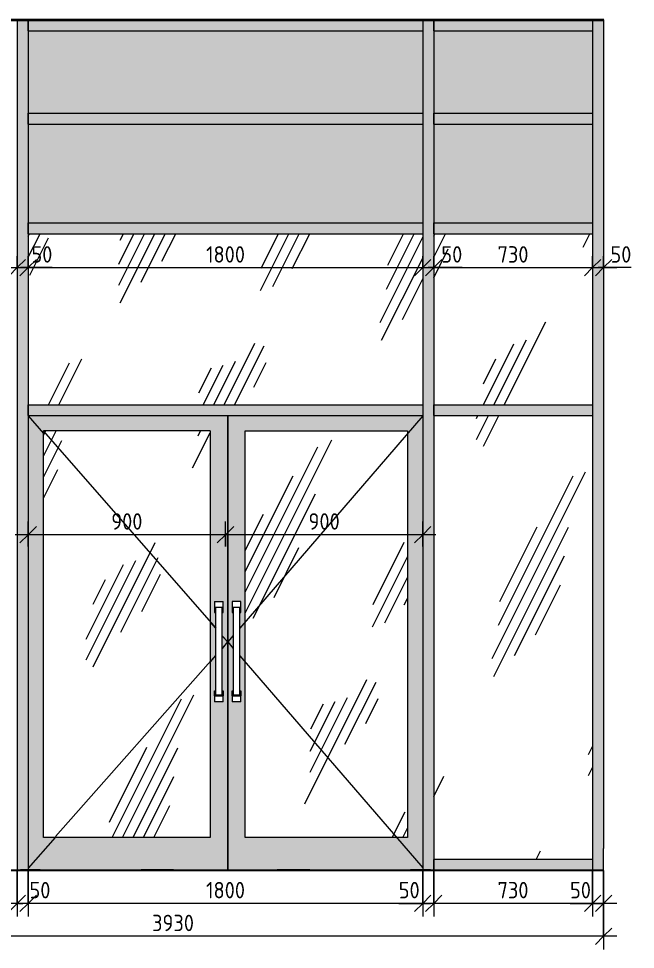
# Model space of a CAD drawing. Header units: millimetres. Extents: x -12093 to 14377, y -395 to 12857.
# Drawn here: x 4913 to 7727, y -360 to 3886 of the extents above; entities that cross this region are included whole.
import ezdxf

# ---------------------------------------------------------------- set-up
doc = ezdxf.new("R2010")
doc.units = ezdxf.units.MM
for name, color, linetype, lineweight in [('A-ANNO-DIMS', 7, 'Continuous', 9), ('A-ANNO-DIMS-50', 7, 'Continuous', 9), ('A-DETL', 7, 'Continuous', 9), ('A-DOOR-1', 7, 'Continuous', 9), ('A-FLOR', 7, 'Continuous', 9), ('A-GENM', 7, 'Continuous', 9), ('A-GLAZ-CURT', 7, 'Continuous', 9), ('A-GLAZ-CWMG', 7, 'Continuous', 9), ('A-WALL-PATT', 7, 'Continuous', 9), ('I-WALL', 7, 'Continuous', 9)]:
    doc.layers.add(name, color=color, linetype=linetype, lineweight=lineweight)
for name, color, linetype, lineweight, true_color in [('A-DOOR-GLAZ', 7, 'Continuous', 9, 0x8080ff), ('A-FLOR-1', 7, 'Continuous', 9, 0x787878), ('A-FLOR-FNSH-1', 7, 'Continuous', 25, 0x3c3c3c), ('A-FLOR-FNSH-2', 7, 'Continuous', 35, 0x3c3c3c)]:
    doc.layers.add(name, color=color, linetype=linetype, lineweight=lineweight, true_color=true_color)
doc.styles.add('ISOCPEUR', font='isocpeur.ttf', dxfattribs={"width": 0.9, "height": 75})
doc.dimstyles.new('ISO-1_5', dxfattribs={"dimscale": 304.8, "dimtxt": 74.698588, "dimasz": 0.246063, "dimexe": 0.19685, "dimexo": 0, "dimgap": 0, "dimtad": 1, "dimdec": 0, "dimrnd": 10, "dimzin": 0, "dimdsep": 46, "dimtxsty": 'ISOCPEUR', "dimblk1": 'OBLIQUE', "dimblk2": 'OBLIQUE', "dimsah": 1, "dimcen": 0.09, "dimdle": 0.19685, "dimazin": 0, "dimtfac": 1, "dimtdec": 4, "dimtix": 1, "dimtmove": 0, "dimatfit": 3, "dimfxl": 1, "dimtvp": 1, "dimtolj": 1, "dimtzin": 0, "dimarcsym": 2})
doc.dimstyles.new('ISO-1_5_1', dxfattribs={"dimscale": 304.8, "dimtxt": 74.698588, "dimasz": 0.246063, "dimexe": 0.19685, "dimexo": 0, "dimgap": 0, "dimtad": 1, "dimdec": 0, "dimrnd": 10, "dimzin": 0, "dimdsep": 46, "dimtxsty": 'ISOCPEUR', "dimblk1": 'OBLIQUE', "dimblk2": 'OBLIQUE', "dimsah": 1, "dimcen": 0.09, "dimdle": 0.19685, "dimazin": 0, "dimtfac": 1, "dimtdec": 4, "dimtix": 1, "dimtmove": 1, "dimatfit": 3, "dimfxl": 1, "dimtvp": 1, "dimtolj": 1, "dimtzin": 0, "dimarcsym": 2})
pattern_1 = [(63.435, (-15626.8, 63.5), (-511.17, 1533.5), [635, -381, 635, -381, -807.81]), (63.435, (-15626.8, 63.5), (-511.17, 1533.5), [-2032, 254, -553.8]), (63.435, (-15658.5, 95.2), (-511.17, 1533.5), [508, -635, 381, -381, -934.81]), (63.435, (-15658.5, 95.2), (-511.17, 1533.5), [-1905, 444.5, -490.3]), (63.435, (-15658.5, 190.5), (-511.17, 1533.5), [381, -762, 254, -381, -1061.81]), (63.435, (-15658.5, 190.5), (-511.17, 1533.5), [-1778, 571.5, -490.3]), (63.435, (-15563.3, 95.2), (-511.17, 1533.5), [381, -762, 317.5, -12809.3]), (63.435, (-15468, 190.5), (-511.17, 1533.5), [190.5, -952.5, 127, -12999.8]), (63.435, (-15626.8, 349.2), (-511.17, 1533.5), [127, -952.5, 127, -508, -1125.31]), (63.435, (-15626.8, 349.2), (-511.17, 1533.5), [-1714.5, 317.5, -807.8]), (63.435, (-15055.3, 254), (-511.17, 1533.5), [635, -952.5, 762, -503.01]), (63.435, (-15055.3, 158.8), (-511.17, 1533.5), [889, -635, 952.5, -376.01]), (63.435, (-14991.8, 190.5), (-511.17, 1533.5), [1016, -508, 762, -553.81]), (63.435, (-14896.5, 285.8), (-511.17, 1533.5), [635, -889, 508, -807.81]), (63.435, (-14991.8, 476.2), (-511.17, 1533.5), [317.5, -1270, 381, -871.31]), (63.435, (-14801.3, 381), (-511.17, 1533.5), [254, -1270, 254, -1061.81])]

# ---------------------------------------------------------------- blocks, each defined once
blk = doc.blocks.new('Прямоугольный импост - Импост структурный с накладкой - 190мм-23800914-В-4')
at = {"layer": 'A-GLAZ-CWMG'}
blk.add_hatch(color=256, dxfattribs=at).paths.add_polyline_path([(-4505, 3830), (-3780, 3830), (-3780, 3880), (-4505, 3880), (-4505, 3840)])
for p, q in [((-4505, 3830), (-4505, 3880)), ((-3780, 3880), (-3780, 3830)), ((-4505, 3830), (-3780, 3830))]:
    blk.add_line(p, q, dxfattribs=at)
blk = doc.blocks.new('Прямоугольный импост - Импост структурный с накладкой - 190мм-31924846-В-4')
at = {"layer": 'A-GLAZ-CWMG'}
blk.add_hatch(color=256, dxfattribs=at).paths.add_polyline_path([(-3770, 0), (-3730, 0), (-3730, 2100), (-3780, 2100), (-3780, 0)])
blk.add_line((-3780, 2100), (-3780, 0), dxfattribs=at)
blk = doc.blocks.new('Прямоугольный импост - Импост структурный с накладкой - 190мм-31924841-В-4')
at = {"layer": 'A-GLAZ-CWMG'}
blk.add_hatch(color=256, dxfattribs=at).paths.add_polyline_path([(-6395, 0), (-6390, 0), (-6390, 2), (-6355, 2), (-6355, 2100), (-6405, 2100), (-6405, 0)])
for p, q in [((-6405, 2100), (-6405, 0)), ((-6355, 2100), (-6355, 2))]:
    blk.add_line(p, q, dxfattribs=at)
blk = doc.blocks.new('Системная панель - Стекло - 40мм-33226606-В-4')
at = {"layer": 'A-GLAZ-CURT'}
h = blk.add_hatch(dxfattribs=at)
h.set_pattern_fill('FP_6', color=256, style=0, pattern_type=2)
h.set_pattern_definition(pattern_1)
h.paths.add_polyline_path([(-5696.2, 2125), (-4555, 2125), (-4555, 2905), (-6355, 2905), (-6355, 2125), (-6285, 2125)])
blk = doc.blocks.new('Прямоугольный импост - Импост структурный с накладкой - 190мм-33226607-В-4')
at = {"layer": 'A-GLAZ-CWMG'}
blk.add_hatch(color=256, dxfattribs=at).paths.add_polyline_path([(-3770, 2100), (-3730, 2100), (-3730, 2930), (-3780, 2930), (-3780, 2100)])
blk.add_line((-3780, 2930), (-3780, 2100), dxfattribs=at)
blk = doc.blocks.new('Прямоугольный импост - Импост структурный с накладкой - 190мм-33226602-В-4')
at = {"layer": 'A-GLAZ-CWMG'}
blk.add_hatch(color=256, dxfattribs=at).paths.add_polyline_path([(-6405, 2100), (-6355, 2100), (-6355, 2930), (-6405, 2930), (-6405, 2115)])
for p, q in [((-6405, 2930), (-6405, 2100)), ((-6355, 2930), (-6355, 2100))]:
    blk.add_line(p, q, dxfattribs=at)
blk = doc.blocks.new('Прямоугольный импост - Импост структурный с накладкой - 190мм-31923822-В-4')
at = {"layer": 'A-GLAZ-CWMG'}
blk.add_hatch(color=256, dxfattribs=at).paths.add_polyline_path([(-5365, 2075), (-4555, 2075), (-4555, 2125), (-6355, 2125), (-6355, 2075), (-5435, 2075)])
for p, q in [((-6355, 2075), (-6355, 2125)), ((-6355, 2125), (-4555, 2125)), ((-4555, 2125), (-4555, 2075)), ((-6355, 2075), (-4555, 2075))]:
    blk.add_line(p, q, dxfattribs=at)
blk = doc.blocks.new('Дверь_Витражная_остекление_ - ДВН_CОШ в витраже В-6-31924853-В-4')
at = {"layer": 'A-DOOR-1'}
h = blk.add_hatch(color=256, dxfattribs=at)
h.paths.add_polyline_path([(-6299.8, 0), (-5839.8, 0), (-5839.8, 2), (-5445, 2), (-5445.4, 2075), (-6355, 2075), (-6355, 2), (-6299.8, 2)])
h.paths.add_polyline_path([(-6285, 150), (-6285, 2005), (-5525, 2005), (-5525, 150), (-5696.2, 150)])
h.paths.add_polyline_path([(-5504.3, 770), (-5505, 770), (-5505, 820), (-5500, 820), (-5500, 1177.5), (-5505, 1177.5), (-5505, 1227.5), (-5465, 1227.5), (-5465, 1177.5), (-5470, 1177.5), (-5470, 820), (-5465, 820), (-5465, 770), (-5502.3, 770)])
h = blk.add_hatch(color=256, dxfattribs=at)
h.paths.add_polyline_path([(-5070.2, 0), (-4610.2, 0), (-4610.2, 2), (-4555, 2), (-4555, 2075), (-5445, 2075), (-5445, 2), (-5070.2, 2)])
h.paths.add_polyline_path([(-4712.2, 150), (-5365, 150), (-5365, 2005), (-4625, 2005), (-4625, 150)])
h.paths.add_polyline_path([(-5415, 770), (-5425, 770), (-5425, 820), (-5420, 820), (-5420, 1177.5), (-5425, 1177.5), (-5425, 1227.5), (-5385, 1227.5), (-5385, 1177.5), (-5390, 1177.5), (-5390, 820), (-5385, 820), (-5385, 770), (-5410.2, 770)])
h = blk.add_hatch(dxfattribs=at)
h.set_pattern_fill('FP_6', color=256, style=0, pattern_type=2)
h.set_pattern_definition(pattern_1)
h.paths.add_polyline_path([(-5525, 150), (-5525, 2005), (-6285, 2005), (-6285, 150), (-5696.2, 150)])
h = blk.add_hatch(dxfattribs=at)
h.set_pattern_fill('FP_6', color=256, style=0, pattern_type=2)
h.set_pattern_definition(pattern_1)
h.paths.add_polyline_path([(-5365, 150), (-4625, 150), (-4625, 2005), (-5365, 2005), (-5365, 484.9)])
for p, q in [((-6355, 2073.7), (-6285, 1994.3)), ((-5445, 2075), (-5445, 2)), ((-5445, 2), (-5445, 2075)), ((-4555, 2073.4), (-5390, 1106.2)), ((-5365, 150), (-5365, 2005)), ((-5365, 2005), (-4625, 2005)), ((-4625, 2005), (-4625, 150)), ((-5505, 1227.5), (-5505, 1200)), ((-5505, 1227.5), (-5465, 1227.5)), ((-5465, 1200), (-5505, 1200)), ((-5505, 1200), (-5505, 1177.5)), ((-5500, 1200), (-5500, 800)), ((-5470, 800), (-5470, 1200)), ((-5465, 1200), (-5465, 1227.5)), ((-5465, 1177.5), (-5465, 1200)), ((-5425, 1227.5), (-5425, 1200)), ((-5385, 1227.5), (-5425, 1227.5)), ((-5385, 1200), (-5425, 1200)), ((-5425, 1200), (-5425, 1177.5)), ((-5420, 1200), (-5420, 800)), ((-5390, 800), (-5390, 1200)), ((-5385, 1200), (-5385, 1227.5)), ((-5385, 1177.5), (-5385, 1200)), ((-5505, 1177.5), (-5500, 1177.5)), ((-5470, 1177.5), (-5465, 1177.5)), ((-5425, 1177.5), (-5420, 1177.5)), ((-5390, 1177.5), (-5385, 1177.5)), ((-5525, 1133.2), (-5500, 1104.8)), ((-5470, 1070.8), (-5445, 1042.5)), ((-5420, 1071.5), (-5445, 1042.5)), ((-5445, 1042.5), (-5470, 1014.2)), ((-5445, 1042.5), (-5420, 1013.5)), ((-5500, 980.2), (-5525, 951.8)), ((-5390, 978.8), (-4555, 11.6)), ((-5505, 797.5), (-5505, 820)), ((-5505, 820), (-5500, 820)), ((-5470, 820), (-5465, 820)), ((-5465, 820), (-5465, 797.5)), ((-5425, 797.5), (-5425, 820)), ((-5425, 820), (-5420, 820)), ((-5390, 820), (-5385, 820)), ((-5385, 820), (-5385, 797.5)), ((-5505, 797.5), (-5505, 770)), ((-5505, 797.5), (-5465, 797.5)), ((-5465, 770), (-5505, 770)), ((-5470, 800), (-5500, 800)), ((-5465, 770), (-5465, 797.5)), ((-5425, 797.5), (-5425, 770)), ((-5425, 797.5), (-5385, 797.5)), ((-5385, 770), (-5425, 770)), ((-5390, 800), (-5420, 800)), ((-5385, 770), (-5385, 797.5)), ((-6232.6, 150), (-6355, 11.3)), ((-4625, 150), (-5365, 150))]:
    blk.add_line(p, q, dxfattribs=at)
at = {"layer": 'A-DOOR-GLAZ'}
for p, q in [((-5525, 2005), (-6285, 2005)), ((-6285, 150), (-6285, 2005)), ((-5525, 2005), (-5525, 150)), ((-5525, 150), (-6285, 150))]:
    blk.add_line(p, q, dxfattribs=at)
blk = doc.blocks.new('Системная панель - Стекло - 40мм-31924990-В-4')
at = {"layer": 'A-GLAZ-CURT'}
h = blk.add_hatch(dxfattribs=at)
h.set_pattern_fill('FP_6', color=256, style=0, pattern_type=2)
h.set_pattern_definition(pattern_1)
h.paths.add_polyline_path([(-3780, 50), (-3780, 2075), (-4505, 2075), (-4505, 50)])
blk = doc.blocks.new('Системная панель - Стекло - 40мм-33226609-В-4')
at = {"layer": 'A-GLAZ-CURT'}
h = blk.add_hatch(dxfattribs=at)
h.set_pattern_fill('FP_6', color=256, style=0, pattern_type=2)
h.set_pattern_definition(pattern_1)
h.paths.add_polyline_path([(-4505, 2125), (-3780, 2125), (-3780, 2905), (-4505, 2905)])
blk = doc.blocks.new('Прямоугольный импост - Импост структурный с накладкой - 190мм-31923823-В-4')
at = {"layer": 'A-GLAZ-CWMG'}
blk.add_hatch(color=256, dxfattribs=at).paths.add_polyline_path([(-4555, 3830), (-4555, 3880), (-6355, 3880), (-6355, 3830), (-4712.2, 3830)])
for p, q in [((-6355, 3830), (-6355, 3880)), ((-4555, 3880), (-4555, 3830)), ((-6355, 3830), (-4555, 3830))]:
    blk.add_line(p, q, dxfattribs=at)
blk = doc.blocks.new('Прямоугольный импост - Импост структурный с накладкой - 190мм-23800918-В-4')
at = {"layer": 'A-GLAZ-CWMG'}
blk.add_hatch(color=256, dxfattribs=at).paths.add_polyline_path([(-3780, 0), (-3780, 50), (-4505, 50), (-4505, 0)])
for p, q in [((-4505, 0), (-4505, 50)), ((-3780, 50), (-4505, 50)), ((-3780, 50), (-3780, 0))]:
    blk.add_line(p, q, dxfattribs=at)
blk = doc.blocks.new('Прямоугольный импост - Импост структурный с накладкой - 190мм-23800919-В-4')
at = {"layer": 'A-GLAZ-CWMG'}
blk.add_hatch(color=256, dxfattribs=at).paths.add_polyline_path([(-4505, 2075), (-3780, 2075), (-3780, 2125), (-4505, 2125), (-4505, 2085)])
for p, q in [((-4505, 2075), (-4505, 2125)), ((-4505, 2125), (-3780, 2125)), ((-3780, 2125), (-3780, 2075)), ((-4505, 2075), (-3780, 2075))]:
    blk.add_line(p, q, dxfattribs=at)
blk = doc.blocks.new('Прямоугольный импост - Импост структурный с накладкой - 190мм-V2-В-4')
at = {"layer": 'A-GLAZ-CWMG'}
blk.add_hatch(color=256, dxfattribs=at).paths.add_polyline_path([(-4515, 0), (-4505, 0), (-4505, 2100), (-4555, 2100), (-4555, 2), (-4520, 2), (-4520, 0)])
for p, q in [((-4555, 2100), (-4555, 2)), ((-4505, 2100), (-4505, 0))]:
    blk.add_line(p, q, dxfattribs=at)
blk = doc.blocks.new('Плинтус - Плинтус керамогранит бежевый-32865245-В-4')
at = {"layer": 'A-GENM'}
blk.add_hatch(color=256, dxfattribs=at).paths.add_polyline_path([(-3728.2, 0), (-3728.2, 100), (-3730, 100), (-3730, 0)])
for p, q in [((-3730, 100), (-3728.2, 100)), ((-3730, 0), (-3730, 100))]:
    blk.add_line(p, q, dxfattribs=at)
blk = doc.blocks.new('Системная панель - Сэндвич - 40мм-32634350-В-4')
at = {"layer": 'A-GLAZ-CURT'}
blk.add_hatch(color=256, dxfattribs=at).paths.add_polyline_path([(-4555, 3455), (-4555, 3830), (-6355, 3830), (-6355, 3455), (-4712.2, 3455)])
blk = doc.blocks.new('Системная панель - Сэндвич - 40мм-32634353-В-4')
at = {"layer": 'A-GLAZ-CURT'}
blk.add_hatch(color=256, dxfattribs=at).paths.add_polyline_path([(-3780, 3455), (-3780, 3830), (-4505, 3830), (-4505, 3455), (-4220.2, 3455)])
blk = doc.blocks.new('Прямоугольный импост - Импост структурный с накладкой - 190мм-32634297-В-4')
at = {"layer": 'A-GLAZ-CWMG'}
blk.add_hatch(color=256, dxfattribs=at).paths.add_polyline_path([(-3750, 3430), (-3730, 3430), (-3730, 3880), (-3780, 3880), (-3780, 3430), (-3770, 3430)])
blk.add_line((-3780, 3880), (-3780, 3430), dxfattribs=at)
blk = doc.blocks.new('Прямоугольный импост - Импост структурный с накладкой - 190мм-32634129-В-4')
at = {"layer": 'A-GLAZ-CWMG'}
blk.add_hatch(color=256, dxfattribs=at).paths.add_polyline_path([(-4555, 3405), (-4555, 3455), (-6355, 3455), (-6355, 3405), (-4712.2, 3405)])
for p, q in [((-6355, 3405), (-6355, 3455)), ((-6355, 3455), (-4555, 3455)), ((-4555, 3455), (-4555, 3405)), ((-6355, 3405), (-4555, 3405))]:
    blk.add_line(p, q, dxfattribs=at)
blk = doc.blocks.new('Прямоугольный импост - Импост структурный с накладкой - 190мм-22858574-В-4')
at = {"layer": 'A-GLAZ-CWMG'}
blk.add_hatch(color=256, dxfattribs=at).paths.add_polyline_path([(-3780, 3405), (-3780, 3455), (-4505, 3455), (-4505, 3405), (-4220.2, 3405)])
for p, q in [((-4505, 3405), (-4505, 3455)), ((-4505, 3455), (-3780, 3455)), ((-3780, 3455), (-3780, 3405)), ((-4505, 3405), (-3780, 3405))]:
    blk.add_line(p, q, dxfattribs=at)
blk = doc.blocks.new('Прямоугольный импост - Импост структурный с накладкой - 190мм-32634286-В-4')
at = {"layer": 'A-GLAZ-CWMG'}
blk.add_hatch(color=256, dxfattribs=at).paths.add_polyline_path([(-6980, 3430), (-6980, 3880), (-7030, 3880), (-7030, 3430), (-6990, 3430)])
for p, q in [((-7030, 3880), (-7030, 3430)), ((-6980, 3880), (-6980, 3430))]:
    blk.add_line(p, q, dxfattribs=at)
blk = doc.blocks.new('Системная панель - Стемалит желтый-33226646-В-4')
at = {"layer": 'A-GLAZ-CURT'}
blk.add_hatch(color=256, dxfattribs=at).paths.add_polyline_path([(-4555, 2955), (-4555, 3405), (-6355, 3405), (-6355, 2955), (-4712.2, 2955)])
blk = doc.blocks.new('Системная панель - Стемалит желтый-33226647-В-4')
at = {"layer": 'A-GLAZ-CURT'}
blk.add_hatch(color=256, dxfattribs=at).paths.add_polyline_path([(-4220.2, 2955), (-3780, 2955), (-3780, 3405), (-4505, 3405), (-4505, 2955)])
blk = doc.blocks.new('Прямоугольный импост - Импост структурный с накладкой - 190мм-33226615-В-4')
at = {"layer": 'A-GLAZ-CWMG'}
blk.add_hatch(color=256, dxfattribs=at).paths.add_polyline_path([(-3770, 2930), (-3730, 2930), (-3730, 3430), (-3780, 3430), (-3780, 2930)])
blk.add_line((-3780, 3430), (-3780, 2930), dxfattribs=at)
blk = doc.blocks.new('Прямоугольный импост - Импост структурный с накладкой - 190мм-33226604-В-4')
at = {"layer": 'A-GLAZ-CWMG'}
blk.add_hatch(color=256, dxfattribs=at).paths.add_polyline_path([(-6990, 2930), (-6980, 2930), (-6980, 3430), (-7030, 3430), (-7030, 2930), (-7020, 2930)])
for p, q in [((-7030, 3430), (-7030, 2930)), ((-6980, 3430), (-6980, 2930))]:
    blk.add_line(p, q, dxfattribs=at)
blk = doc.blocks.new('DIMBLOCK91-В-4')
at = {"layer": 'A-ANNO-DIMS-50'}
for p, q in [((5857.1, 1478.7), (5857.1, 1591.8)), ((6757.1, 1478.7), (6757.1, 1591.8)), ((6817.1, 1531.8), (5857.1, 1531.8)), ((5857.1, 1531.8), (5857.1, 1478.7)), ((6757.1, 1531.8), (6757.1, 1478.7))]:
    blk.add_line(p, q, dxfattribs=at)
at = {"layer": 'A-ANNO-DIMS-50', "lineweight": 20}
for p, q in [((5857.1, 1531.8), (5819.6, 1494.3)), ((5857.1, 1531.8), (5894.6, 1569.3)), ((6757.1, 1531.8), (6719.6, 1494.3)), ((6757.1, 1531.8), (6794.6, 1569.3))]:
    blk.add_line(p, q, dxfattribs=at)
at = {"layer": 'A-ANNO-DIMS-50', "color": 0, "insert": (6235.9, 1629.8), "char_height": 75, "width": 170.658, "attachment_point": 1, "line_spacing_factor": 1.149209, "style": 'ISOCPEUR'}
blk.add_mtext('900', dxfattribs=at)
blk = doc.blocks.new('_Oblique')
at = {"color": 0, "linetype": 'ByBlock', "lineweight": -2}
blk.add_line((-0.5, -0.5), (0.5, 0.5), dxfattribs=at)
blk = doc.blocks.new('DIMBLOCK92-В-4')
at = {"layer": 'A-ANNO-DIMS-50'}
for p, q in [((4957.1, 1478.7), (4957.1, 1591.8)), ((5857.1, 1478.7), (5857.1, 1591.8)), ((5857.1, 1531.8), (4897.1, 1531.8)), ((4957.1, 1531.8), (4957.1, 1478.7)), ((5857.1, 1531.8), (5857.1, 1478.7))]:
    blk.add_line(p, q, dxfattribs=at)
at = {"layer": 'A-ANNO-DIMS-50', "lineweight": 20}
for p, q in [((4957.1, 1531.8), (4919.6, 1494.3)), ((4957.1, 1531.8), (4994.6, 1569.3)), ((5857.1, 1531.8), (5819.6, 1494.3)), ((5857.1, 1531.8), (5894.6, 1569.3))]:
    blk.add_line(p, q, dxfattribs=at)
at = {"layer": 'A-ANNO-DIMS-50', "color": 0, "insert": (5335.9, 1629.8), "char_height": 75, "width": 170.658, "attachment_point": 1, "line_spacing_factor": 1.149209, "style": 'ISOCPEUR'}
blk.add_mtext('900', dxfattribs=at)
blk = doc.blocks.new('DIMBLOCK96-В-4')
at = {"layer": 'A-ANNO-DIMS-50'}
for p, q in [((4332.1, 2803.1), (4332.1, 2690.1)), ((4332.1, 2750.1), (4332.1, 2803.1)), ((4907.1, 2803.1), (4907.1, 2690.1)), ((4907.1, 2750.1), (4907.1, 2803.1)), ((4332.1, 2750.1), (4907.1, 2750.1))]:
    blk.add_line(p, q, dxfattribs=at)
at = {"layer": 'A-ANNO-DIMS-50', "lineweight": 20}
for p, q in [((4332.1, 2750.1), (4369.6, 2787.6)), ((4907.1, 2750.1), (4944.6, 2787.6)), ((4332.1, 2750.1), (4294.6, 2712.6)), ((4907.1, 2750.1), (4869.6, 2712.6))]:
    blk.add_line(p, q, dxfattribs=at)
at = {"layer": 'A-ANNO-DIMS-50', "color": 0, "insert": (4548.4, 2848), "char_height": 75, "width": 170.658, "attachment_point": 1, "line_spacing_factor": 1.149209, "style": 'ISOCPEUR'}
blk.add_mtext('580', dxfattribs=at)
blk = doc.blocks.new('DIMBLOCK97-В-4')
at = {"layer": 'A-ANNO-DIMS-50'}
for p, q in [((4907.1, 2803.1), (4907.1, 2690.1)), ((4907.1, 2750.1), (4907.1, 2803.1)), ((4957.1, 2803.1), (4957.1, 2690.1)), ((4957.1, 2750.1), (4957.1, 2803.1)), ((4907.1, 2750.1), (4957.1, 2750.1)), ((4921.9, 2750.1), (4932.1, 2750.1)), ((5066.7, 2750.1), (4921.9, 2750.1))]:
    blk.add_line(p, q, dxfattribs=at)
at = {"layer": 'A-ANNO-DIMS-50', "lineweight": 20}
for p, q in [((4907.1, 2750.1), (4944.6, 2787.6)), ((4957.1, 2750.1), (4994.6, 2787.6)), ((4907.1, 2750.1), (4869.6, 2712.6)), ((4957.1, 2750.1), (4919.6, 2712.6))]:
    blk.add_line(p, q, dxfattribs=at)
at = {"layer": 'A-ANNO-DIMS-50', "color": 0, "insert": (4971.9, 2848), "char_height": 75, "width": 113.772, "attachment_point": 1, "line_spacing_factor": 1.149209, "style": 'ISOCPEUR'}
blk.add_mtext('50', dxfattribs=at)
blk = doc.blocks.new('DIMBLOCK98-В-4')
at = {"layer": 'A-ANNO-DIMS-50'}
for p, q in [((4957.1, 2803.1), (4957.1, 2690.1)), ((4957.1, 2750.1), (4957.1, 2803.1)), ((6757.1, 2803.1), (6757.1, 2690.1)), ((6757.1, 2750.1), (6757.1, 2803.1)), ((4957.1, 2750.1), (6757.1, 2750.1))]:
    blk.add_line(p, q, dxfattribs=at)
at = {"layer": 'A-ANNO-DIMS-50', "lineweight": 20}
for p, q in [((4957.1, 2750.1), (4994.6, 2787.6)), ((6757.1, 2750.1), (6794.6, 2787.6)), ((4957.1, 2750.1), (4919.6, 2712.6)), ((6757.1, 2750.1), (6719.6, 2712.6))]:
    blk.add_line(p, q, dxfattribs=at)
at = {"layer": 'A-ANNO-DIMS-50', "color": 0, "insert": (5768.7, 2848), "char_height": 75, "width": 212.029, "attachment_point": 1, "line_spacing_factor": 1.149209, "style": 'ISOCPEUR'}
blk.add_mtext('1800', dxfattribs=at)
blk = doc.blocks.new('DIMBLOCK99-В-4')
at = {"layer": 'A-ANNO-DIMS-50'}
for p, q in [((6757.1, 2803.1), (6757.1, 2690.1)), ((6757.1, 2750.1), (6757.1, 2803.1)), ((6807.1, 2803.1), (6807.1, 2690.1)), ((6807.1, 2750.1), (6807.1, 2803.1)), ((6757.1, 2750.1), (6807.1, 2750.1)), ((6792, 2750.1), (6782.1, 2750.1)), ((6936.9, 2750.1), (6792, 2750.1))]:
    blk.add_line(p, q, dxfattribs=at)
at = {"layer": 'A-ANNO-DIMS-50', "lineweight": 20}
for p, q in [((6757.1, 2750.1), (6794.6, 2787.6)), ((6807.1, 2750.1), (6844.6, 2787.6)), ((6757.1, 2750.1), (6719.6, 2712.6)), ((6807.1, 2750.1), (6769.6, 2712.6))]:
    blk.add_line(p, q, dxfattribs=at)
at = {"layer": 'A-ANNO-DIMS-50', "color": 0, "insert": (6842, 2848), "char_height": 75, "width": 113.772, "attachment_point": 1, "line_spacing_factor": 1.149209, "style": 'ISOCPEUR'}
blk.add_mtext('50', dxfattribs=at)
blk = doc.blocks.new('DIMBLOCK100-В-4')
at = {"layer": 'A-ANNO-DIMS-50'}
for p, q in [((6807.1, 2803.1), (6807.1, 2690.1)), ((6807.1, 2750.1), (6807.1, 2803.1)), ((7532.1, 2803.1), (7532.1, 2690.1)), ((7532.1, 2750.1), (7532.1, 2803.1)), ((6807.1, 2750.1), (7532.1, 2750.1))]:
    blk.add_line(p, q, dxfattribs=at)
at = {"layer": 'A-ANNO-DIMS-50', "lineweight": 20}
for p, q in [((6807.1, 2750.1), (6844.6, 2787.6)), ((7532.1, 2750.1), (7569.6, 2787.6)), ((6807.1, 2750.1), (6769.6, 2712.6)), ((7532.1, 2750.1), (7494.6, 2712.6))]:
    blk.add_line(p, q, dxfattribs=at)
at = {"layer": 'A-ANNO-DIMS-50', "color": 0, "insert": (7098.4, 2848), "char_height": 75, "width": 170.658, "attachment_point": 1, "line_spacing_factor": 1.149209, "style": 'ISOCPEUR'}
blk.add_mtext('730', dxfattribs=at)
blk = doc.blocks.new('DIMBLOCK101-В-4')
at = {"layer": 'A-ANNO-DIMS-50'}
for p, q in [((7532.1, 2803.1), (7532.1, 2690.1)), ((7532.1, 2750.1), (7532.1, 2803.1)), ((7582.1, 2803.1), (7582.1, 2690.1)), ((7582.1, 2750.1), (7582.1, 2803.1)), ((7532.1, 2750.1), (7642.1, 2750.1)), ((7563.4, 2750.1), (7557.1, 2750.1)), ((7708.2, 2750.1), (7563.4, 2750.1))]:
    blk.add_line(p, q, dxfattribs=at)
at = {"layer": 'A-ANNO-DIMS-50', "lineweight": 20}
for p, q in [((7532.1, 2750.1), (7569.6, 2787.6)), ((7582.1, 2750.1), (7619.6, 2787.6)), ((7532.1, 2750.1), (7494.6, 2712.6)), ((7582.1, 2750.1), (7544.6, 2712.6))]:
    blk.add_line(p, q, dxfattribs=at)
at = {"layer": 'A-ANNO-DIMS-50', "color": 0, "insert": (7613.4, 2848), "char_height": 75, "width": 113.772, "attachment_point": 1, "line_spacing_factor": 1.149209, "style": 'ISOCPEUR'}
blk.add_mtext('50', dxfattribs=at)
blk = doc.blocks.new('DIMBLOCK107-В-4')
at = {"layer": 'A-ANNO-DIMS-50'}
for p, q in [((7532.1, 0), (7532.1, -210.1)), ((7532.1, -150.1), (7532.1, 0)), ((7582.1, 0), (7582.1, -210.1)), ((7582.1, -150.1), (7582.1, 0)), ((7428.9, -150.1), (7573.7, -150.1)), ((7642.1, -150.1), (7532.1, -150.1)), ((7573.7, -150.1), (7557.1, -150.1))]:
    blk.add_line(p, q, dxfattribs=at)
at = {"layer": 'A-ANNO-DIMS-50', "lineweight": 20}
for p, q in [((7532.1, -150.1), (7569.6, -112.6)), ((7582.1, -150.1), (7619.6, -112.6)), ((7532.1, -150.1), (7494.6, -187.6)), ((7582.1, -150.1), (7544.6, -187.6))]:
    blk.add_line(p, q, dxfattribs=at)
at = {"layer": 'A-ANNO-DIMS-50', "color": 0, "insert": (7428.9, -52.1), "char_height": 75, "width": 113.772, "attachment_point": 1, "line_spacing_factor": 1.149209, "style": 'ISOCPEUR'}
blk.add_mtext('50', dxfattribs=at)
blk = doc.blocks.new('DIMBLOCK108-В-4')
at = {"layer": 'A-ANNO-DIMS-50'}
for p, q in [((6807.1, 0), (6807.1, -210.1)), ((6807.1, -150.1), (6807.1, 0)), ((7532.1, 0), (7532.1, -210.1)), ((7532.1, -150.1), (7532.1, 0)), ((7532.1, -150.1), (6807.1, -150.1))]:
    blk.add_line(p, q, dxfattribs=at)
at = {"layer": 'A-ANNO-DIMS-50', "lineweight": 20}
for p, q in [((6807.1, -150.1), (6844.6, -112.6)), ((7532.1, -150.1), (7569.6, -112.6)), ((6807.1, -150.1), (6769.6, -187.6)), ((7532.1, -150.1), (7494.6, -187.6))]:
    blk.add_line(p, q, dxfattribs=at)
at = {"layer": 'A-ANNO-DIMS-50', "color": 0, "insert": (7098.4, -52.1), "char_height": 75, "width": 170.658, "attachment_point": 1, "line_spacing_factor": 1.149209, "style": 'ISOCPEUR'}
blk.add_mtext('730', dxfattribs=at)
blk = doc.blocks.new('DIMBLOCK109-В-4')
at = {"layer": 'A-ANNO-DIMS-50'}
for p, q in [((6757.1, 0), (6757.1, -210.1)), ((6757.1, -150.1), (6757.1, 0)), ((6807.1, 0), (6807.1, -210.1)), ((6807.1, -150.1), (6807.1, 0)), ((6647.5, -150.1), (6792.4, -150.1)), ((6807.1, -150.1), (6757.1, -150.1)), ((6792.4, -150.1), (6782.1, -150.1))]:
    blk.add_line(p, q, dxfattribs=at)
at = {"layer": 'A-ANNO-DIMS-50', "lineweight": 20}
for p, q in [((6757.1, -150.1), (6794.6, -112.6)), ((6807.1, -150.1), (6844.6, -112.6)), ((6757.1, -150.1), (6719.6, -187.6)), ((6807.1, -150.1), (6769.6, -187.6))]:
    blk.add_line(p, q, dxfattribs=at)
at = {"layer": 'A-ANNO-DIMS-50', "color": 0, "insert": (6647.5, -52.1), "char_height": 75, "width": 113.772, "attachment_point": 1, "line_spacing_factor": 1.149209, "style": 'ISOCPEUR'}
blk.add_mtext('50', dxfattribs=at)
blk = doc.blocks.new('DIMBLOCK110-В-4')
at = {"layer": 'A-ANNO-DIMS-50'}
for p, q in [((4957.1, 0), (4957.1, -210.1)), ((4957.1, -150.1), (4957.1, 0)), ((6757.1, 0), (6757.1, -210.1)), ((6757.1, -150.1), (6757.1, 0)), ((6757.1, -150.1), (4957.1, -150.1))]:
    blk.add_line(p, q, dxfattribs=at)
at = {"layer": 'A-ANNO-DIMS-50', "lineweight": 20}
for p, q in [((4957.1, -150.1), (4994.6, -112.6)), ((6757.1, -150.1), (6794.6, -112.6)), ((4957.1, -150.1), (4919.6, -187.6)), ((6757.1, -150.1), (6719.6, -187.6))]:
    blk.add_line(p, q, dxfattribs=at)
at = {"layer": 'A-ANNO-DIMS-50', "color": 0, "insert": (5768.7, -52.1), "char_height": 75, "width": 212.029, "attachment_point": 1, "line_spacing_factor": 1.149209, "style": 'ISOCPEUR'}
blk.add_mtext('1800', dxfattribs=at)
blk = doc.blocks.new('DIMBLOCK111-В-4')
at = {"layer": 'A-ANNO-DIMS-50'}
for p, q in [((4907.1, 0), (4907.1, -210.1)), ((4907.1, -150.1), (4907.1, 0)), ((4957.1, 0), (4957.1, -210.1)), ((4957.1, -150.1), (4957.1, 0)), ((4957.1, -150.1), (4907.1, -150.1)), ((4913, -150.1), (4932.1, -150.1)), ((5057.9, -150.1), (4913, -150.1))]:
    blk.add_line(p, q, dxfattribs=at)
at = {"layer": 'A-ANNO-DIMS-50', "lineweight": 20}
for p, q in [((4907.1, -150.1), (4944.6, -112.6)), ((4957.1, -150.1), (4994.6, -112.6)), ((4907.1, -150.1), (4869.6, -187.6)), ((4957.1, -150.1), (4919.6, -187.6))]:
    blk.add_line(p, q, dxfattribs=at)
at = {"layer": 'A-ANNO-DIMS-50', "color": 0, "insert": (4963, -52.1), "char_height": 75, "width": 113.772, "attachment_point": 1, "line_spacing_factor": 1.149209, "style": 'ISOCPEUR'}
blk.add_mtext('50', dxfattribs=at)
blk = doc.blocks.new('DIMBLOCK112-В-4')
at = {"layer": 'A-ANNO-DIMS-50'}
for p, q in [((4332.1, 0), (4332.1, -210.1)), ((4332.1, -150.1), (4332.1, 0)), ((4907.1, 0), (4907.1, -210.1)), ((4907.1, -150.1), (4907.1, 0)), ((4907.1, -150.1), (4332.1, -150.1))]:
    blk.add_line(p, q, dxfattribs=at)
at = {"layer": 'A-ANNO-DIMS-50', "lineweight": 20}
for p, q in [((4332.1, -150.1), (4369.6, -112.6)), ((4907.1, -150.1), (4944.6, -112.6)), ((4332.1, -150.1), (4294.6, -187.6)), ((4907.1, -150.1), (4869.6, -187.6))]:
    blk.add_line(p, q, dxfattribs=at)
at = {"layer": 'A-ANNO-DIMS-50', "color": 0, "insert": (4548.4, -52.1), "char_height": 75, "width": 170.658, "attachment_point": 1, "line_spacing_factor": 1.149209, "style": 'ISOCPEUR'}
blk.add_mtext('580', dxfattribs=at)
blk = doc.blocks.new('DIMBLOCK116-В-4')
at = {"layer": 'A-ANNO-DIMS-50'}
for p, q in [((3652.1, 0), (3652.1, -359.9)), ((3652.1, -299.9), (3652.1, 0)), ((7582.1, 0), (7582.1, -359.9)), ((7582.1, -299.9), (7582.1, 0)), ((7642.1, -299.9), (3592.1, -299.9))]:
    blk.add_line(p, q, dxfattribs=at)
at = {"layer": 'A-ANNO-DIMS-50', "lineweight": 20}
for p, q in [((3652.1, -299.9), (3689.6, -262.4)), ((7582.1, -299.9), (7619.6, -262.4)), ((3652.1, -299.9), (3614.6, -337.4)), ((7582.1, -299.9), (7544.6, -337.4))]:
    blk.add_line(p, q, dxfattribs=at)
at = {"layer": 'A-ANNO-DIMS-50', "color": 0, "insert": (5522.2, -201.9), "char_height": 75, "width": 227.543, "attachment_point": 1, "line_spacing_factor": 1.149209, "style": 'ISOCPEUR'}
blk.add_mtext('3930', dxfattribs=at)

msp = doc.modelspace()

# ---------------------------------------------------------------- hatches: boundary and pattern name
at = {"layer": 'A-FLOR'}
for points in [[(5692.6, 0), (5857.1, 0), (5857.1, 2), (5620.6, 2), (5620.6, 0)], [(5867.1, 0), (6093.5, 0), (6093.5, 2), (5857.1, 1.8), (5857.1, 0)]]:
    msp.add_hatch(color=256, dxfattribs=at).paths.add_polyline_path(points)
at = {"layer": 'A-FLOR-1'}
h = msp.add_hatch(dxfattribs=at)
h.set_pattern_fill('FP_5', color=256, style=0, pattern_type=2)
h.set_pattern_definition([(45, (-4441.73, 0), (-28.51267, 28.51267), []), (45, (-4413.22, 0), (-28.51267, 28.51267), [50.403, -10.081, 1.676, -8.404])])
h.paths.add_polyline_path([(5615.8, 3880), (7583.9, 3880), (7583.9, 3886.2), (3647.8, 3886.2), (3647.8, 3880), (4631.8, 3880)])
h = msp.add_hatch(color=256, dxfattribs=at)
h.paths.add_polyline_path([(6767.1, 0), (6792.1, 0), (6792.1, 2), (6701.8, 2), (6701.8, 0), (6757.1, 0)])
h.paths.add_polyline_path([(4922.1, 0), (5012.3, 0), (5012.3, 2), (4922.1, 2)])
h.paths.add_polyline_path([(5472.3, 0), (5620.6, 0), (5620.6, 2), (5472.3, 2)])
h.paths.add_polyline_path([(6107.8, 0), (6241.8, 0), (6241.8, 2), (6093.5, 2), (6093.5, 0)])
at = {"layer": 'A-WALL-PATT'}
msp.add_hatch(color=256, dxfattribs=at).paths.add_polyline_path([(7582.1, 100), (7583.9, 100), (7583.9, 3880), (7582.1, 3880), (7582.1, 1942.6)])

# ---------------------------------------------------------------- linework, layer by layer
at = {"layer": 'A-DETL'}
for p, q in [((5027.4, 2004.8), (5812.9, 1105.1)), ((5840.8, 1072.8), (5867, 1042.5)), ((5867, 1042.5), (5842.1, 1012.7)), ((5812.5, 983), (5081.3, 154.5))]:
    msp.add_line(p, q, dxfattribs=at)
at = {"layer": 'A-FLOR'}
for p, q in [((5620.6, 2), (6093.5, 2)), ((5857.1, 0), (5857.1, 2)), ((7583.9, -0.1), (3647.8, -0.1))]:
    msp.add_line(p, q, dxfattribs=at)
at = {"layer": 'A-FLOR-FNSH-1'}
for p, q in [((7583.9, 0), (3647.8, 0)), ((5012.3, 2), (4922.1, 2)), ((4922.1, 2), (4922.1, 0)), ((5012.3, 0), (5012.3, 2)), ((5620.6, 2), (5472.3, 2)), ((5472.3, 2), (5472.3, 0)), ((5620.6, 0), (5620.6, 2)), ((6241.8, 2), (6093.5, 2)), ((6093.5, 2), (6093.5, 0)), ((6241.8, 0), (6241.8, 2)), ((6792.1, 2), (6701.8, 2)), ((6701.8, 2), (6701.8, 0)), ((6792.1, 0), (6792.1, 2))]:
    msp.add_line(p, q, dxfattribs=at)
at = {"layer": 'A-FLOR-FNSH-2'}
msp.add_line((3647.8, 3880), (7583.9, 3880), dxfattribs=at)
at = {"layer": 'I-WALL'}
msp.add_line((7582.1, 3880), (7582.1, 100), dxfattribs=at)

# ---------------------------------------------------------------- block references
at = {"layer": 'A-DOOR-1'}
msp.add_blockref('Дверь_Витражная_остекление_ - ДВН_CОШ в витраже В-6-31924853-В-4', (11312.1, 0), dxfattribs=at)
at = {"layer": 'A-GENM'}
msp.add_blockref('Плинтус - Плинтус керамогранит бежевый-32865245-В-4', (11312.1, 0), dxfattribs=at)
at = {"layer": 'A-GLAZ-CURT'}
for name in ['Системная панель - Сэндвич - 40мм-32634350-В-4', 'Системная панель - Сэндвич - 40мм-32634353-В-4', 'Системная панель - Стемалит желтый-33226646-В-4', 'Системная панель - Стемалит желтый-33226647-В-4', 'Системная панель - Стекло - 40мм-33226606-В-4', 'Системная панель - Стекло - 40мм-33226609-В-4', 'Системная панель - Стекло - 40мм-31924990-В-4']:
    msp.add_blockref(name, (11312.1, 0), dxfattribs=at)
at = {"layer": 'A-GLAZ-CWMG'}
for name, p in [('Прямоугольный импост - Импост структурный с накладкой - 190мм-32634286-В-4', (11937.1, 0)), ('Прямоугольный импост - Импост структурный с накладкой - 190мм-31923823-В-4', (11312.1, 0)), ('Прямоугольный импост - Импост структурный с накладкой - 190мм-32634286-В-4', (13787.1, 0)), ('Прямоугольный импост - Импост структурный с накладкой - 190мм-23800914-В-4', (11312.1, 0)), ('Прямоугольный импост - Импост структурный с накладкой - 190мм-32634297-В-4', (11312.1, 0)), ('Прямоугольный импост - Импост структурный с накладкой - 190мм-32634129-В-4', (11312.1, 0)), ('Прямоугольный импост - Импост структурный с накладкой - 190мм-22858574-В-4', (11312.1, 0)), ('Прямоугольный импост - Импост структурный с накладкой - 190мм-33226604-В-4', (11937.1, 0)), ('Прямоугольный импост - Импост структурный с накладкой - 190мм-33226604-В-4', (13787.1, 0)), ('Прямоугольный импост - Импост структурный с накладкой - 190мм-33226615-В-4', (11312.1, 0)), ('Прямоугольный импост - Импост структурный с накладкой - 190мм-33226602-В-4', (11312.1, 0)), ('Прямоугольный импост - Импост структурный с накладкой - 190мм-32634129-В-4', (11312.1, -500)), ('Прямоугольный импост - Импост структурный с накладкой - 190мм-33226602-В-4', (13162.1, 0)), ('Прямоугольный импост - Импост структурный с накладкой - 190мм-22858574-В-4', (11312.1, -500)), ('Прямоугольный импост - Импост структурный с накладкой - 190мм-33226607-В-4', (11312.1, 0)), ('Прямоугольный импост - Импост структурный с накладкой - 190мм-31923822-В-4', (11312.1, 0)), ('Прямоугольный импост - Импост структурный с накладкой - 190мм-23800919-В-4', (11312.1, 0)), ('Прямоугольный импост - Импост структурный с накладкой - 190мм-31924841-В-4', (11312.1, 0)), ('Прямоугольный импост - Импост структурный с накладкой - 190мм-V2-В-4', (11312.1, 0)), ('Прямоугольный импост - Импост структурный с накладкой - 190мм-31924846-В-4', (11312.1, 0)), ('Прямоугольный импост - Импост структурный с накладкой - 190мм-23800918-В-4', (11312.1, 0))]:
    msp.add_blockref(name, p, dxfattribs=at)

# ---------------------------------------------------------------- dimensions: what is measured, and where the dimension line sits
at = {"layer": 'A-ANNO-DIMS'}
for base, p1, p2, override, picture, middle in [((4907.1, 2750.1), (4332.1, 2803.1), (4907.1, 2803.1), {"dimpost": '<>', "dimfxl": 575}, 'DIMBLOCK96-В-4', (4619.6, 2787.6)), ((6757.1, 2750.1), (4957.1, 2803.1), (6757.1, 2803.1), {"dimpost": '<>', "dimfxl": 1800}, 'DIMBLOCK98-В-4', (5857.1, 2787.6)), ((7532.1, 2750.1), (6807.1, 2803.1), (7532.1, 2803.1), {"dimpost": '<>', "dimfxl": 725}, 'DIMBLOCK100-В-4', (7169.6, 2787.6)), ((4957.1, 1531.8), (5857.1, 1478.7), (4957.1, 1478.7), {"dimpost": '<>', "dimfxl": 900}, 'DIMBLOCK92-В-4', (5407.1, 1569.3)), ((5857.1, 1531.8), (6757.1, 1478.7), (5857.1, 1478.7), {"dimpost": '<>', "dimfxl": 900}, 'DIMBLOCK91-В-4', (6307.1, 1569.3)), ((4332.1, -150.1), (4907.1, 0), (4332.1, 0), {"dimpost": '<>', "dimfxl": 575}, 'DIMBLOCK112-В-4', (4619.6, -112.6)), ((4957.1, -150.1), (6757.1, 0), (4957.1, 0), {"dimpost": '<>', "dimfxl": 1800}, 'DIMBLOCK110-В-4', (5857.1, -112.6)), ((6807.1, -150.1), (7532.1, 0), (6807.1, 0), {"dimpost": '<>', "dimfxl": 725}, 'DIMBLOCK108-В-4', (7169.6, -112.6)), ((3652.1, -299.9), (7582.1, 0), (3652.1, 0), {"dimpost": '<>', "dimfxl": 3929.999984}, 'DIMBLOCK116-В-4', (5617.1, -262.4))]:
    dim = msp.add_linear_dim(base=base, p1=p1, p2=p2, dimstyle='ISO-1_5', override=override, dxfattribs=at)
    dim.commit()
    dim.dimension.update_dxf_attribs({"geometry": picture, "text_midpoint": middle})
for base, p1, p2, picture, middle in [((4957.1, 2750.1), (4907.1, 2803.1), (4957.1, 2803.1), 'DIMBLOCK97-В-4', (5028.8, 2798)), ((6807.1, 2750.1), (6757.1, 2803.1), (6807.1, 2803.1), 'DIMBLOCK99-В-4', (6898.9, 2798)), ((7582.1, 2750.1), (7532.1, 2803.1), (7582.1, 2803.1), 'DIMBLOCK101-В-4', (7670.2, 2798)), ((4907.1, -150.1), (4957.1, 0), (4907.1, 0), 'DIMBLOCK111-В-4', (5019.9, -102.1)), ((6757.1, -150.1), (6807.1, 0), (6757.1, 0), 'DIMBLOCK109-В-4', (6704.4, -102.1)), ((7532.1, -150.1), (7582.1, 0), (7532.1, 0), 'DIMBLOCK107-В-4', (7485.8, -102.1))]:
    dim = msp.add_linear_dim(base=base, p1=p1, p2=p2, dimstyle='ISO-1_5_1', override={"dimpost": '<>', "dimfxl": 50}, dxfattribs=at)
    dim.commit()
    dim.dimension.update_dxf_attribs({"geometry": picture, "text_midpoint": middle, "dimtype": 160})

doc.saveas('drawing.dxf')
